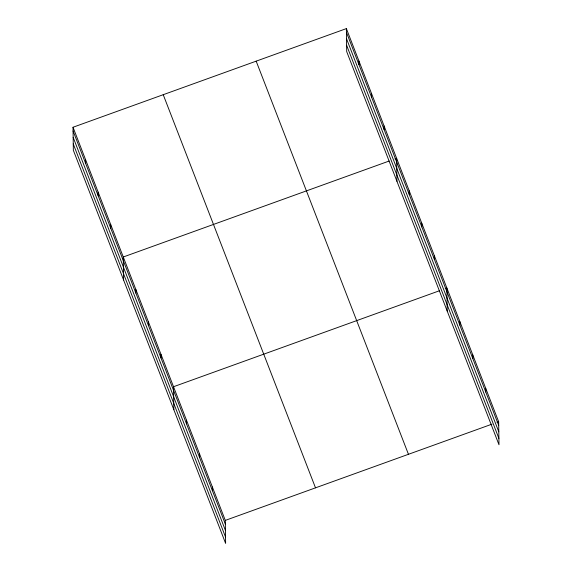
<?xml version="1.0" encoding="UTF-8"?>
<svg xmlns="http://www.w3.org/2000/svg" width="572" height="572" viewBox="0 0 572 572"><rect width="100%" height="100%" fill="white"/><g stroke="black" fill="none" stroke-linecap="round" stroke-linejoin="round"><path stroke-width="0.86" d="M73.016 127.256L225.304 520.398L225.625 543.4L73.338 150.257L73.016 127.256L346.375 28.6L498.662 421.743L498.984 444.744L346.696 51.602L346.375 28.6M389.117 161.047L123.273 256.992L123.588 279.994M394.959 158.937L396.632 158.337L396.954 181.338M439.368 290.783L173.523 386.729L173.845 409.731M445.216 288.674L446.889 288.073L447.204 311.075M225.304 520.398L491.984 424.152M496.989 422.343L498.662 421.743M346.432 32.318L498.712 425.454M346.518 38.681L498.805 431.824M346.611 45.238L498.898 438.381M256.17 61.154L408.451 454.297M163.227 94.702L315.508 487.837M73.066 130.974L225.354 524.109M73.159 137.337L225.44 530.48M73.245 143.894L225.532 537.037M485.721 388.324L485.771 392.042M472.772 354.905L472.829 358.623M459.831 321.493L459.881 325.203M434.32 255.641L434.377 259.352M421.757 223.202L421.814 226.92M409.194 190.769L409.245 194.487M384.069 125.904L384.119 129.615M371.507 93.465L371.557 97.183M358.944 61.032L358.994 64.75M212.355 486.979L212.412 490.697M199.413 453.56L199.464 457.278M186.472 420.148L186.522 423.859M160.961 354.297L161.011 358.008M148.398 321.857L148.448 325.575M135.836 289.425L135.886 293.143M110.703 224.56L110.761 228.278M98.141 192.12L98.198 195.838M85.578 159.688L85.628 163.406"/></g></svg>
